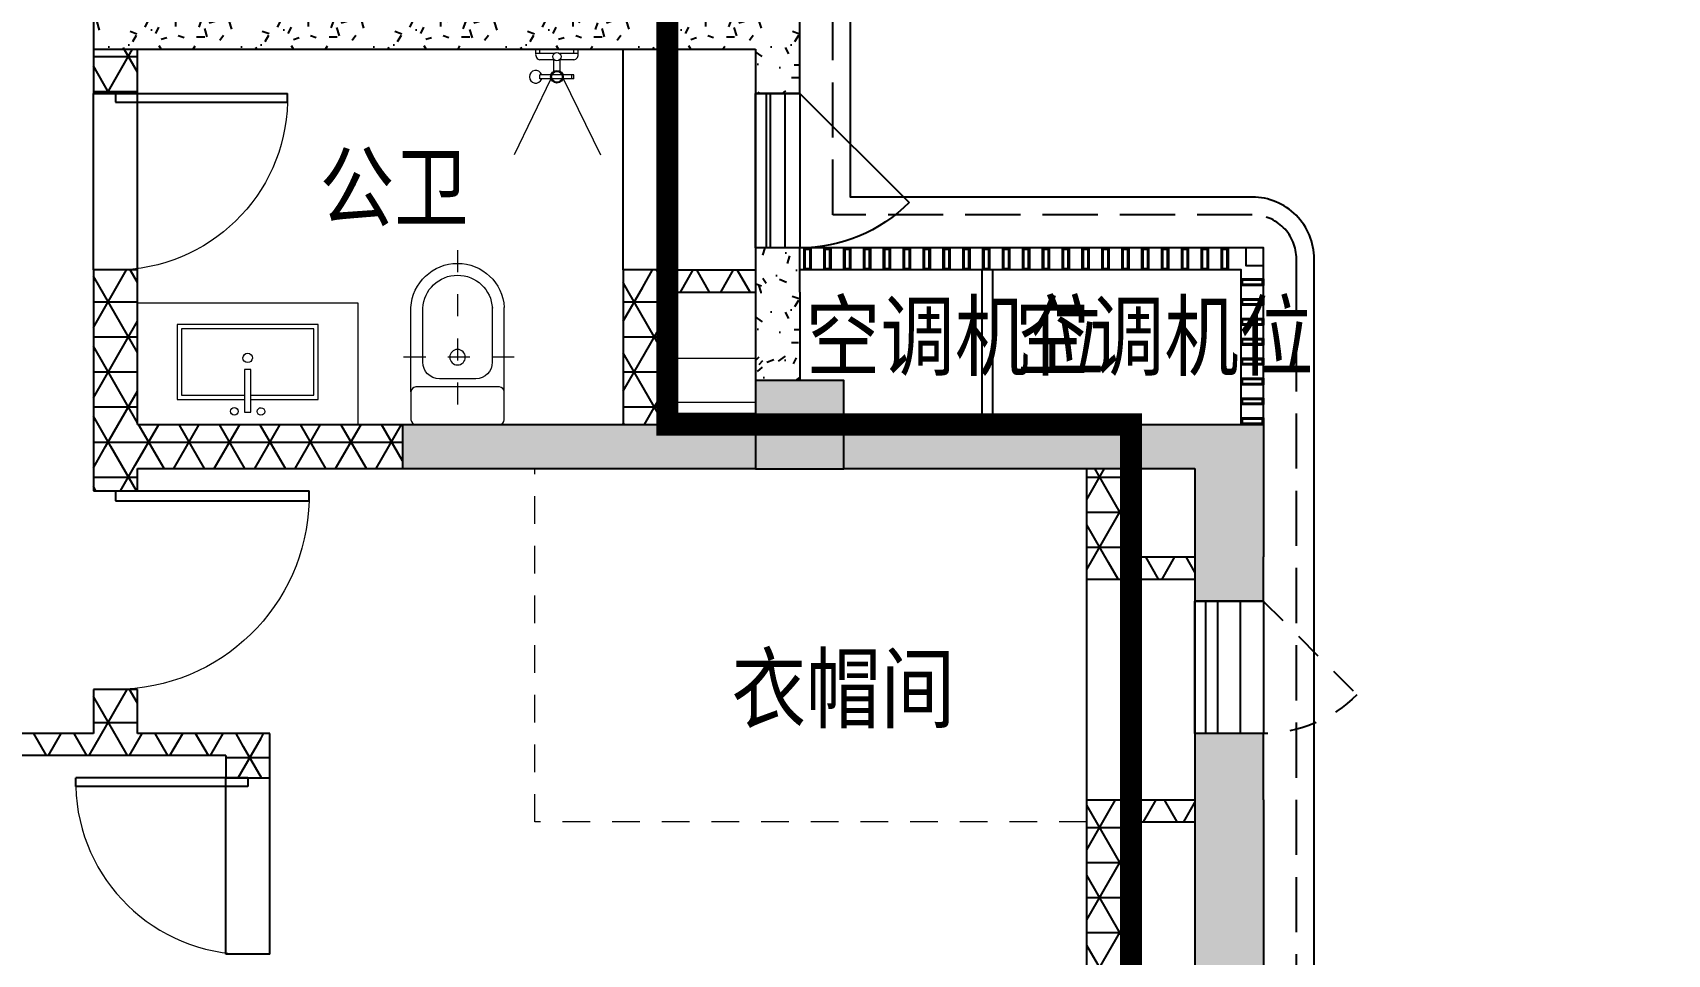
# Model space of a CAD drawing. Extents: x 512858 to 514372, y -232486 to -231710.
# Drawn here: x 513805.45 to 513812.85, y -231985.12 to -231980.95 of the extents above; entities that cross this region are included whole.
import ezdxf

# ---------------------------------------------------------------- set-up
doc = ezdxf.new("R2010")
doc.units = 0
doc.header["$LTSCALE"] = 1000
for name, pattern in [('3、6#-腰线-标准层$0$DASH', [0.35, 0.25, -0.1]), ('A2户型$1$CACHE2', [0.1875, 0.125, -0.0625]), ('A2户型$1$DASH', [0.35, 0.25, -0.1])]:
    doc.linetypes.add(name, pattern=pattern)
doc.layers.get('0').update_dxf_attribs({"color": 252})
for name, color, linetype in [('3、6#-腰线-标准层$0$板边线', 252, 'Continuous'), ('6#-造型-1F（实施版）金属型材-METAL-S', 253, 'Continuous'), ('A-ANNO-100-TXT', 252, 'Continuous'), ('A2户型$1$A-DOOR', 252, 'Continuous'), ('A2户型$1$A-METAL-E', 252, 'Continuous'), ('A2户型$1$A-METAL-S', 252, 'Continuous'), ('A2户型$1$A-PART-S', 252, 'Continuous'), ('A2户型$1$A-PATT-COLU', 252, 'Continuous'), ('A2户型$1$A-STR-CONC-B', 252, 'Continuous'), ('A2户型$1$A-STR-CONC-C', 252, 'Continuous'), ('A2户型$1$A-STR-CONC-E', 252, 'Continuous'), ('A2户型$1$A-STR-CONC-H', 252, 'A2户型$1$CACHE2'), ('A2户型$1$A-WALL-S', 252, 'Continuous'), ('A2户型$1$A-WINDOW', 252, 'Continuous'), ('PUB_HATCH', 252, 'Continuous')]:
    doc.layers.add(name, color=color, linetype=linetype)
doc.layers.add('A2户型$1$AE-FURN-MOVE', color=252, linetype='Continuous', lineweight=20)
doc.layers.add('面积-计容-住宅-1', color=1, linetype='Continuous', lineweight=0)
doc.styles.add('TYDG_02', font='TSSDENG.shx', dxfattribs={"width": 0.8, "bigfont": 'hztxt.shx'})
pattern_1 = [(0, (0, 0), (0, 158.75), []), (60, (0, 0), (-137.4815328507796, 79.37500000000001), []), (120, (0, 0), (-137.4815328507796, -79.37499999999996), [])]
pattern_2 = [(0, (177, -183), (300, 600), [0, -600]), (0, (-174, -264), (300, 600), [0, -600]), (0, (21, -270), (300, 600), [0, -600]), (0, (234, -93), (300, 600), [0, -600]), (0, (-15, -300), (300, 600), [0, -600]), (0, (294, 285), (300, 600), [0, -600]), (0, (111, 237), (300, 600), [0, -600]), (0, (207, 162), (300, 600), [0, -600]), (0, (-282, 150), (300, 600), [0, -600]), (0, (12, 123), (300, 600), [0, -600]), (0, (-102, -30), (300, 600), [0, -600]), (0, (-96, -255), (300, 600), [0, -600]), (0, (129, -279), (300, 600), [0, -600]), (0, (294, -15), (300, 600), [0, -600]), (0, (-267, -108), (300, 600), [0, -600]), (0, (-216, -6), (300, 600), [0, -600]), (0, (18, -48), (300, 600), [0, -600]), (0, (-66, -135), (300, 600), [0, -600]), (0, (-114, 63), (300, 600), [0, -600]), (0, (-39, 288), (300, 600), [0, -600]), (0, (-243, -234), (300, 600), [0, -600]), (0, (87, 165), (300, 600), [0, -600]), (0, (-192, 174), (300, 600), [0, -600]), (0, (-240, 252), (300, 600), [0, -600]), (130.601294, (257.142858, 97.142856), (-1499.999983430985, 1800.000007869767), [26.341554, -11037.111]), (18.4349488, (214.285716, 108.571428), (1499.99999446807, 599.9999955732223), [27.10524, -3767.6279]), (90, (214.285716, 82.857144), (300.0000000000001, 600), [25.714284, -1174.28565]), (161.565051, (240, 74.285712), (-1500.000007552608, 599.9999552724113), [27.10524, -3767.6279]), (53.1301023, (240, 74.285712), (300.0000005671201, 599.9999997164399), [28.57143, -2971.4285]), (135, (262.857144, -231.42852), (-300.0000362661431, 599.9999593952012), [24.24366, -1672.8126]), (45, (228.571428, -231.42852), (299.999998082377, 599.9999975789675), [24.24366, -1672.8126]), (135, (245.714286, -248.57142), (-300.0000362661431, 599.9999593952012), [24.24366, -1672.8126]), (45, (245.714286, -248.57142), (299.999998082377, 599.9999975789675), [24.24366, -1672.8126]), (116.565051, (-25.71426, 171.428574), (-5.21929867325e-05, 1199.999967353521), [31.943826, -638.8765000000001]), (180, (-39.99995999999999, 199.999998), (-299.9999999999999, 600), [34.285716, -565.71425]), (63.43494880000001, (-88.57139999999998, 171.428574), (2.7161453531e-06, 1199.999994186336), [31.943826, -638.8765000000001]), (116.565051, (-74.2857, 142.857144), (-5.21929867325e-05, 1199.999967353521), [31.943826, -638.8765000000001]), (0, (-74.2857, 142.857144), (300, 600), [34.285716, -565.71425]), (63.43494880000001, (-39.99995999999999, 142.857144), (2.7161453531e-06, 1199.999994186336), [31.943826, -638.8765000000001]), (107.102728, (199.999998, -31.42854000000001), (-899.9999655924546, 3000.000004840143), [38.861346, -16282.9025]), (143.972626, (188.571426, 5.714286), (-5699.99992773809, 4199.999995246334), [38.861346, -8122.02]), (180, (157.142856, 28.57143), (-299.9999999999999, 600), [37.142856, -562.8571]), (36.02737329999999, (88.57142999999999, 5.714286), (5699.999957876589, 4199.999954722195), [38.861346, -8122.02]), (71.56505109999999, (77.142858, -28.5714), (900.0000046203285, 2999.99999483479), [36.140316, -3758.5928]), (107.102728, (88.57142999999999, -65.71428), (-899.9999655924546, 3000.000004840143), [38.861346, -16282.9025]), (143.972626, (120, -88.57139999999998), (-5699.99992773809, 4199.999995246334), [38.861346, -8122.02]), (0, (120, -88.57139999999998), (300, 600), [37.142856, -562.8571]), (36.02737329999999, (157.142856, -88.57139999999998), (5699.999957876589, 4199.999954722195), [38.861346, -8122.02]), (71.56505109999999, (188.571426, -65.71428), (900.0000046203285, 2999.99999483479), [36.140316, -3758.5928]), (150.255118, (205.714284, 248.571426), (-900.0000021301363, 599.9999925650195), [23.03502, -4814.319600000001]), (90, (185.714286, 237.14286), (300.0000000000001, 600), [22.857144, -1177.14275]), (29.7448813, (185.714286, 237.14286), (900.0000005300184, 599.9999971978212), [23.03502, -4814.319600000001]), (116.565051, (65.714286, -177.14286), (-5.21929867325e-05, 1199.999967353521), [31.943826, -638.8765000000001]), (168.690067, (51.428574, -148.5714), (-2700.000002003099, 599.9999849441089), [29.137254, -6089.685500000001]), (41.18592510000001, (0, -162.8571), (7499.999954558658, 6599.999942288418), [30.371844, -12725.802]), (90, (0, -191.42856), (300.0000000000001, 600), [28.57143, -1171.4285]), (138.814074, (22.857144, -211.42854), (-7499.999866690215, 6600.000042036299), [30.371844, -12725.802]), (16.6992442, (22.857144, -211.42854), (9899.99992551639, 2999.999968578065), [29.82945, -12498.5375]), (60.94539590000002, (51.428574, -202.85712), (299.9999992038756, 599.9999946927048), [29.416086, -12325.3395]), (109.983106, (-185.71428, 74.285712), (-1500.00000564993, 4199.999988885022), [33.44200199999999, -14012.1975]), (155.556045, (-197.14284, 105.714288), (-3900.000014866057, 1799.999962602966), [34.522986, -14465.1315]), (24.4439547, (-259.99998, 105.714288), (3900.000001945477, 1799.999991342401), [34.522986, -14465.1315]), (70.0168934, (-271.42854, 74.285712), (1500.000004522143, 4199.999989580724), [33.442002, -14012.1975]), (109.983106, (-259.99998, 42.857142), (-1500.00000564993, 4199.999988885022), [33.44200199999999, -14012.1975]), (160.016893, (-228.57138, 31.42857), (-1500.00000088163, 599.9999726666744), [33.442002, -6989.377500000001]), (19.9831065, (-228.57138, 31.42857), (1499.999991764409, 599.9999990480279), [33.442002, -6989.377500000001]), (70.0168934, (-197.14284, 42.857142), (1500.000004522143, 4199.999989580724), [33.442002, -14012.1975]), (122.005383, (37.142856, 19.999998), (-300.00004026147, 599.9999693707862), [26.954232, -5633.434]), (18.4349488, (-2.85714, 34.285716), (1499.99999446807, 599.9999955732223), [27.10524, -3767.6279]), (90, (-2.85714, 8.571426), (300.0000000000001, 600), [25.714284, -1174.28565]), (161.565051, (22.857144, 0), (-1500.000007552608, 599.9999552724113), [27.10524, -3767.6279]), (54.46232220000002, (22.857144, 0), (2099.999996957259, 2999.999995506066), [24.57807, -10298.2115]), (116.565051, (-137.14284, -125.71428), (-5.21929867325e-05, 1199.999967353521), [31.943826, -638.8765000000001]), (180, (-151.42854, -97.14282), (-299.9999999999999, 600), [31.42857, -568.5714]), (59.03624339999999, (-199.99998, -125.71428), (300.0000009765315, 599.9999970877775), [33.31972799999999, -6963.821999999998]), (120.963756, (-182.85714, -154.28568), (-300.0000409979644, 599.9999724465997), [33.319728, -6963.821999999999]), (0, (-182.85714, -154.28568), (300, 600), [31.42857, -568.5714]), (63.43494880000001, (-151.42854, -154.28568), (2.7161453531e-06, 1199.999994186336), [31.943826, -638.8765000000001])]

# ---------------------------------------------------------------- blocks, each defined once
blk = doc.blocks.new('2新148A2户型$0$A$C44931540')
at = {"layer": 'A2户型$1$AE-FURN-MOVE', "extrusion": (0.001411355736699266, -2.826872901303822e-05, 0.9999990036374354)}
blk.add_lwpolyline([(3.9897237284e-06, 1000.00002311074), (-549.9989004516492, 999.9999792237668), (-549.9989044413729, -4.38869403901e-05), (0, 0)], close=True, dxfattribs=at)
for points, elevation in [([(-112.9724478468072, 513.6677774788933), (-112.9724478468072, 819.2215347021247), (-452.9717705924356, 819.2215075719511), (-452.9717705924938, 179.3611052876958), (-112.9724478468072, 179.3611324178913), (-112.9724478468363, 484.9148896211283)], -0.0014134364505641), ([(-132.9724080082942, 513.6677758830243), (-132.9724080082942, 799.2215331221961), (-432.9718104309486, 799.2215091838405), (-432.9718104309777, 199.3611068676427), (-132.9724080082942, 199.3611308059402), (-132.9724080083234, 484.9148880252592)], -0.001413436450543)]:
    blk.add_lwpolyline(points, dxfattribs=dict(at, elevation=elevation))
at = {"layer": 'A2户型$1$AE-FURN-MOVE', "extrusion": (0.001411355736699266, -2.826872901303822e-05, 0.9999990036374354), "elevation": -0.0014134364505937}
blk.add_lwpolyline([(-249.3888331852561, 484.9148787357938), (-55.40215224509286, 484.9148942149149), (-55.40215224515108, 513.66778207268), (-249.388833185227, 513.6677665935443)], close=True, dxfattribs=at)
at = {"layer": 'A2户型$1$AE-FURN-MOVE'}
for centre, major_axis, ratio, start_param, end_param in [((-301.5959025631019, 499.2913307312921), (0.4280160456305428, 21.36929825000121), 0.9999990036374353, -1.550769539255603, 4.732415767923984), ((-59.01222893525847, 559.7095077006345), (0.342412836543168, 17.09543860000018), 0.9999990036374355, -1.550769539253337, 4.732415767926249), ((-59.72046694415623, 438.9196597881056), (0.342412836543168, 17.09543860000018), 0.9999990036374355, -1.550769539253337, 4.732415767926249)]:
    blk.add_ellipse(centre, major_axis=major_axis, ratio=ratio, start_param=start_param, end_param=end_param, dxfattribs=at)
blk = doc.blocks.new('2新144A2户型$0$69865866586652f-nezb')
at = {"color": 250, "linetype": 'A2户型$1$DASH', "ltscale": 0.2}
for p, q in [((296756.9578622218, 367900.9433866178), (296756.9578622218, 367110.7504130057)), ((296501.2078622218, 367415.7504130056), (297012.7078622218, 367415.7504130055))]:
    blk.add_line(p, q, dxfattribs=at)
for p, q in [((296545.8864336504, 367259.3218415772), (296545.8864336504, 367640.6232263052)), ((296968.0292907933, 367259.3218415772), (296968.0292907933, 367640.6232263052))]:
    blk.add_line(p, q)
at = {"color": 250}
blk.add_lwpolyline([(296599.457862222, 367640.6232263052), (296599.4578622216, 367392.9732391588, 0.4142135623731237), (296674.4578622217, 367317.9732391588), (296839.4578622218, 367317.9732391588, 0.4142135623730951), (296914.4578622218, 367392.9732391588), (296914.457862222, 367640.6232263052)], format="xyb", dxfattribs=at)
blk.add_lwpolyline([(296545.8864336504, 367259.3218415772, -0.4142135623731278), (296567.3150050789, 367280.7504130056), (296946.6007193646, 367280.7504130055, -0.4142135623729595), (296968.0292907933, 367259.3218415769), (296968.0292907933, 367132.1789844341, -0.4142135623732138), (296946.6007193647, 367110.7504130055), (296567.3150050788, 367110.7504130057, -0.4142135623730951), (296545.8864336504, 367132.1789844343)], format="xyb", close=True)
blk.add_circle((296756.9578622218, 367415.7504130056), 35.15279190794223, dxfattribs=at)
blk.add_arc((296756.9578622218, 367629.3797336624), 211.3706793431093, 3.049187633399159, 176.9508123666008)
blk.add_arc((296756.9578622218, 367629.3797336624), 157.7992507716807, 3.049187633399159, 176.9508123666008, dxfattribs=at)
blk = doc.blocks.new('2新147A2户型$0$6986586658ff3d')
at = {"layer": 'A2户型$1$AE-FURN-MOVE'}
for p, q in [((-100.8000000000466, 76.8000000002794), (-81.60000000009313, 76.8000000002794)), ((-100.7999999998137, -76.79999999981374), (-100.8000000000466, 76.8000000002794)), ((-81.5999999998603, -76.79999999981374), (-81.60000000009313, 76.8000000002794)), ((-14.39999999990687, 12.69960630335845), (-14.39999999990687, 76.79999996651895)), ((14.39999992749654, 96.00000000023283), (33.60000000009313, 96.00000000023283)), ((14.39999999990687, 12.69960627146065), (14.4000000001397, 96.00000000023283)), ((14.4000000001397, 76.8000000002794), (33.60000000009313, 76.8000000002794)), ((-66.25846837065183, 14.39999999990687), (-12.69960628706031, 14.39999999990687)), ((12.69960628729314, 14.4000000001397), (14.4000000001397, 14.4000000001397)), ((-100.7999999998137, -67.19999999995343), (-81.60000000009313, -67.20000000018626)), ((-66.258468370419, -14.39999999990687), (-12.69960629497655, -14.39999999990687)), ((-14.39999999990687, -76.79999996651895), (-14.39999999990687, -12.69960630335845)), ((12.69960629544221, -14.39999999967404), (14.4000000001397, -14.39999999967404)), ((14.39999999990687, -95.99999999976717), (14.39999999990687, -12.69960627099499)), ((-100.7999999998137, -76.79999999981374), (-81.5999999998603, -76.79999999981374)), ((14.4000000001397, -76.7999999995809), (33.5999999998603, -76.7999999995809)), ((14.40000001108274, -95.99999999976717), (33.5999999998603, -95.99999999953434))]:
    blk.add_line(p, q, dxfattribs=at)
for points in [[(-100.7999999995809, 27.15290039801039), (-444.8149358539376, 193.7543856438715)], [(-99.28472210257314, -27.64194762450643), (-444.8149358532391, -197.069886776153)]]:
    blk.add_lwpolyline(points, dxfattribs=at)
for centre, radius in [((-91.1999999997206, 2.328306e-10), 28.79999999999999), ((-91.1999999997206, 2.328306e-10), 23.99999999999999), ((0, 2.328306e-10), 19.2)]:
    blk.add_circle(centre, radius, dxfattribs=at)
for centre, radius, start, end in [((-91.19999999995343, 96.0000000053551), 28.79999999999999, 289.4712206301563, 250.5287793572664), ((9.529881745344028, 72.1051773831714), 24.38607388944711, 78.48005776720825, 168.9000772847705), ((9.529881745344028, -72.10517738224007), 24.38607388944711, 191.0999227152295, 281.5199422485274)]:
    blk.add_arc(centre, radius, start, end, dxfattribs=at)
blk = doc.blocks.new('2新139A2户型$0$$DorLib2D$00000114')
at = {"color": 0}
blk.add_line((0.4999999999999964, 3.6e-15), (-0.2071067811864751, 0.7071067811864857), dxfattribs=at)
blk.add_arc((0.5000000000013856, -1.1546e-12), 1.000000000001696, 135, 180, dxfattribs=at)
blk = doc.blocks.new('2新137A2户型$0$$DorLib2D$00000001')
for p, q in [((0.45, 0.9750000000000001), (0.5000000000000002, 0.9750000000000001)), ((0.45, 0), (0.45, 0.9750000000000001)), ((0.5, 0), (0.5, 0.9750000000000001)), ((0.5, 0), (0.45, 0))]:
    blk.add_line(p, q)
at = {"lineweight": 13}
blk.add_arc((0.475, 0), 0.975, 91.4692835813538, 180, dxfattribs=at)
blk = doc.blocks.new('2新142A2户型$0$$TCHSYS$WIN2D')
for p, q in [((-0.5, 0.5), (0.5, 0.5)), ((-0.5, 0.5), (-0.4999999999999999, -0.5)), ((0.5, 0.5), (0.4999999999999998, -0.5)), ((0.5, 0.1666666666666666), (-0.5, 0.1666666666666666)), ((0.5, -0.1666666666666667), (-0.5, -0.1666666666666667)), ((-0.4999999999999999, -0.5), (0.5, -0.5))]:
    blk.add_line(p, q)
blk = doc.blocks.new('2新154_FZH')
blk.add_lwpolyline([(-0.5, -0.5), (0.5, -0.5), (0.5, 0.5), (-0.5, 0.5)], close=True)
at = {"layer": 'PUB_HATCH'}
blk.add_solid([(-0.5, -0.5), (0.5, -0.5), (-0.5, 0.5), (0.5, 0.5)], dxfattribs=at)
blk = doc.blocks.new('2新135A2户型')
at = {"layer": 'A2户型$1$A-PATT-COLU'}
h = blk.add_hatch(dxfattribs=at)
h.set_pattern_fill('加气混凝土', color=256, scale=50, style=0)
h.set_pattern_definition(pattern_2)
h.paths.add_polyline_path([(-50362.02378401462, 169302.2341420537), (-50362.02346575112, 169902.2340890089), (-50562.02346575099, 169902.2341950969), (-50562.02389010297, 169102.2341420536)])
h = blk.add_hatch(dxfattribs=at)
h.set_pattern_fill('加气混凝土', color=256, scale=50, style=0)
h.set_pattern_definition(pattern_2)
h.paths.add_polyline_path([(-50362.02378401462, 169302.2341420537), (-50562.02389010297, 169102.2341420536), (-47562.02434097729, 169102.2341420536), (-47362.02434097687, 169302.2341420537)])
h = blk.add_hatch(dxfattribs=at)
h.set_pattern_fill('加气混凝土', color=256, scale=50, style=0)
h.set_pattern_definition(pattern_2)
h.paths.add_polyline_path([(-47562.02434097729, 169102.2341420536), (-47562.02434097721, 168902.2363594735), (-47362.02434097682, 168902.2363594735), (-47362.02434097687, 169302.2341420537)])
h = blk.add_hatch(dxfattribs=at)
h.set_pattern_fill('NET3', color=256, scale=50, style=0)
h.set_pattern_definition(pattern_1)
h.paths.add_polyline_path([(-50562.02389010296, 169102.2341420536), (-50562.0239961903, 168902.2349577956), (-50362.02399619049, 168902.2348517076), (-50362.02389010289, 169102.2341420536)])
h = blk.add_hatch(dxfattribs=at)
h.set_pattern_fill('加气混凝土', color=256, scale=50, style=0)
h.set_pattern_definition(pattern_2)
h.paths.add_polyline_path([(-47362.02434097696, 168002.2362986715), (-47362.02434097687, 168202.2363594735), (-47562.024340977, 168202.2363594735), (-47562.02434097696, 168002.2362986715)])
h = blk.add_hatch(dxfattribs=at)
h.set_pattern_fill('NET3', color=256, scale=50, style=0)
h.set_pattern_definition(pattern_1)
h.paths.add_polyline_path([(-50362.02479185087, 167402.2341420538), (-50362.02442054248, 168102.2348517065), (-50562.0244205423, 168102.2349577946), (-50562.02484489494, 167302.2341950077), (-50428.69151156177, 167302.2341597048)])
h = blk.add_hatch(dxfattribs=at)
h.set_pattern_fill('NET3', color=256, scale=50, style=0)
h.set_pattern_definition(pattern_1)
h.paths.add_polyline_path([(-48162.02434097696, 168102.2368087542), (-48162.02434097696, 168002.2368087542), (-48028.69100764223, 168035.5700854115), (-47962.0243409729, 168102.2367237401)])
h = blk.add_hatch(dxfattribs=at)
h.set_pattern_fill('NET3', color=256, scale=50, style=0)
h.set_pattern_definition(pattern_1)
h.paths.add_polyline_path([(-48028.69100764223, 168035.5700854115), (-47962.02434097683, 168002.2367237401), (-47562.02434097729, 168002.236383685), (-47562.02434097729, 168102.236383685), (-47962.0243409729, 168102.2367237401)])
h = blk.add_hatch(dxfattribs=at)
h.set_pattern_fill('NET3', color=256, scale=50, style=0)
h.set_pattern_definition(pattern_1)
h.paths.add_polyline_path([(-48028.69100764223, 168035.5700854115), (-48162.02434097696, 168002.2368087542), (-48162.02434097732, 167402.234142054), (-47962.02434097683, 167402.234142054), (-47962.02434097683, 168002.2367237401)])
h = blk.add_hatch(dxfattribs=at)
h.set_pattern_fill('加气混凝土', color=256, scale=50, style=0)
h.set_pattern_definition(pattern_2)
h.paths.add_polyline_path([(-47562.0243409765, 167602.1749320667), (-47362.02434097698, 167602.1749320668), (-47362.02434097696, 168002.2362986715), (-47562.02434097696, 168002.2362986715)])
h = blk.add_hatch(dxfattribs=at)
h.set_pattern_fill('NET3', color=256, scale=50, style=0)
h.set_pattern_definition(pattern_1)
h.paths.add_polyline_path([(-50428.69151156177, 167302.2341597048), (-50362.02489793948, 167202.2341420529), (-49162.02434097708, 167202.2341420536), (-49162.02434097708, 167402.2341420536), (-50362.02479185087, 167402.2341420538)])
for points in [[(-49162.02434097708, 167202.2341420536), (-48062.02434097696, 167202.2341420536), (-48062.02434097696, 167402.2341420536), (-49162.02434097708, 167402.2341420536)], [(-47562.22374389338, 167202.2341420536), (-47562.22374389342, 167402.2341420536), (-48062.02434097696, 167402.2341420536), (-48062.02434097696, 167202.2341420536)], [(-47162.22374389396, 167402.2341420536), (-47162.22374389396, 167202.2341420536), (-45962.02434097696, 167202.2341420536), (-45962.02434097696, 167402.2341420536)], [(-45962.02434097696, 167402.2341420536), (-45962.02434097696, 167202.2341420536), (-45572.02434097621, 167202.2341420523), (-45262.02434097668, 167402.2341420539)], [(-45262.02434097668, 167402.2341420539), (-45572.02434097621, 167202.2341420523), (-45572.02434097696, 166802.2341663254), (-45262.02434097696, 166802.2341663254)], [(-45572.02434097696, 166802.2341663254), (-45572.02434097705, 166602.234230513), (-45262.02434097711, 166602.234230513), (-45262.02434097696, 166802.2341663254)], [(-45262.02434097696, 165702.2342305137), (-45262.02434097711, 166002.2342305137), (-45572.02434097705, 166002.2342305137), (-45572.02434097696, 165702.2342305137)], [(-45262.02434097696, 165702.2342305137), (-45572.02434097696, 165702.2342305137), (-45572.02434097696, 164902.2340480282), (-45262.02434097696, 164902.2340480282)]]:
    blk.add_hatch(color=256, dxfattribs=at).paths.add_polyline_path(points)
h = blk.add_hatch(dxfattribs=at)
h.set_pattern_fill('NET3', color=256, scale=50, style=0)
h.set_pattern_definition(pattern_1)
h.paths.add_polyline_path([(-50562.02484489494, 167302.2341950077), (-50562.02495098341, 167102.2343017264), (-50362.02495098363, 167102.2341956384), (-50362.02489793948, 167202.2341420529), (-50428.69151156177, 167302.2341597048)])
h = blk.add_hatch(dxfattribs=at)
h.set_pattern_fill('NET3', color=256, scale=50, style=0)
h.set_pattern_definition(pattern_1)
h.paths.add_polyline_path([(-45928.69100764376, 166768.901096409), (-45862.02434097762, 166802.2344132779), (-45862.02434097762, 167202.2341420523), (-46062.02434097769, 167202.2341420523), (-46062.02434097696, 166802.2344626696)])
h = blk.add_hatch(dxfattribs=at)
h.set_pattern_fill('NET3', color=256, scale=50, style=0)
h.set_pattern_definition(pattern_1)
h.paths.add_polyline_path([(-45862.02434097696, 166702.2344626696), (-45928.69100764376, 166768.901096409), (-46062.02434097696, 166802.2344626696), (-46062.02434097696, 166702.2344626696)])
h = blk.add_hatch(dxfattribs=at)
h.set_pattern_fill('NET3', color=256, scale=50, style=0)
h.set_pattern_definition(pattern_1)
h.paths.add_polyline_path([(-45928.69100764376, 166768.901096409), (-45862.02434097671, 166702.2344132795), (-45572.02434097705, 166702.2342700465), (-45572.02434097705, 166802.2342700449), (-45862.02434097762, 166802.2344132779)])
h = blk.add_hatch(dxfattribs=at)
h.set_pattern_fill('NET3', color=256, scale=50, style=0)
h.set_pattern_definition(pattern_1)
h.paths.add_polyline_path([(-50362.02553446601, 166002.2369054413), (-50362.02542837963, 166202.2341956385), (-50562.02542837927, 166202.2343017265), (-50562.02553446541, 166002.2367293819), (-50462.02550512247, 165968.9034840782)])
h = blk.add_hatch(dxfattribs=at)
h.set_pattern_fill('NET3', color=256, scale=50, style=0)
h.set_pattern_definition(pattern_1)
h.paths.add_polyline_path([(-50462.02550512247, 165968.9034840782), (-50562.02553446541, 166002.2367293819), (-52262.02434097696, 166002.2352328808), (-52262.02434097701, 165935.5685662141), (-52162.02434097684, 165902.2353209101), (-50462.02544643599, 165902.2368174116)])
h = blk.add_hatch(dxfattribs=at)
h.set_pattern_fill('NET3', color=256, scale=50, style=0)
h.set_pattern_definition(pattern_1)
h.paths.add_polyline_path([(-49962.02290893067, 165902.2372575613), (-49762.02283549416, 166002.2374336209), (-50362.02553446601, 166002.2369054413), (-50462.02550512247, 165968.9034840783), (-50462.02544643599, 165902.2368174116)])
h = blk.add_hatch(dxfattribs=at)
h.set_pattern_fill('NET3', color=256, scale=50, style=0)
h.set_pattern_definition(pattern_1)
h.paths.add_polyline_path([(-49962.02290893067, 165902.2372575613), (-49962.02298235545, 165802.2534831068), (-49762.02298235615, 165802.2533362328), (-49762.02283549416, 166002.2374336209)])
h = blk.add_hatch(dxfattribs=at)
h.set_pattern_fill('NET3', color=256, scale=50, style=0)
h.set_pattern_definition(pattern_1)
h.paths.add_polyline_path([(-46062.02434097716, 165702.234576248), (-45862.02434097714, 165602.2344774666), (-45572.02434097771, 165602.2343342336), (-45572.02434097771, 165702.2343342336)])
h = blk.add_hatch(dxfattribs=at)
h.set_pattern_fill('NET3', color=256, scale=50, style=0)
h.set_pattern_definition(pattern_1)
h.paths.add_polyline_path([(-45928.69100764361, 164868.9009781114), (-45862.02434097714, 164902.234294981), (-45862.02434097714, 165602.2344774666), (-46062.02434097716, 165702.234576248), (-46062.02434097696, 164902.2343443723)])
h = blk.add_hatch(dxfattribs=at)
h.set_pattern_fill('NET3', color=256, scale=50, style=0)
h.set_pattern_definition(pattern_1)
h.paths.add_polyline_path([(-49762.0235698661, 165002.2340686161), (-49762.02356985173, 165002.253336233), (-49962.02356985158, 165002.253483107), (-49962.02356986604, 165002.2342154901)])
at = {"layer": 'A2户型$1$A-DOOR'}
for p, q in [((-50562.02442054255, 168102.2349577951, 0.7762456548746315), (-50562.02399619055, 168902.234957795, 0.7762456548746315)), ((-50362.02442054258, 168102.2348517071, 0.7762456548746315), (-50362.02399619058, 168902.234851707, 0.7762456548746315)), ((-49962.02356985189, 165002.2534831071, 3.712902063562975), (-49962.02298235601, 165802.2534831068, 3.712902063562975)), ((-49762.02356985195, 165002.2533362331, 3.712902063562975), (-49762.02298235607, 165802.2533362328, 3.712902063562975))]:
    blk.add_line(p, q, dxfattribs=at)
at = {"layer": 'A2户型$1$A-METAL-E'}
for points in [[(-47562.02434097705, 168202.236383685), (-47562.02434097705, 168902.2363594731)], [(-47512.02434097705, 168202.236383685), (-47512.02434097705, 168902.2363594731)], [(-46487.02434097591, 167402.2341420537), (-46487.02434097591, 168102.2341420532), (-46537.02434097591, 168102.2341420532), (-46537.02434097591, 167402.2341420537)], [(-45572.02434097651, 166002.2342305137), (-45572.0240446323, 166602.2342700448)], [(-45522.02434097652, 166002.2342058184), (-45522.02404463232, 166602.2342453494)]]:
    blk.add_lwpolyline(points, dxfattribs=at)
at = {"layer": 'A2户型$1$A-METAL-S'}
for points in [[(-47342.02434097097, 168202.2341420528), (-47312.02434097097, 168202.2341420528), (-47312.02434097097, 168102.2341420528), (-47342.02434097097, 168102.2341420528)], [(-47337.02434097097, 168197.2341420528), (-47317.02434097097, 168197.2341420528), (-47317.02434097097, 168107.2341420528), (-47337.02434097097, 168107.2341420528)], [(-47252.02434097097, 168202.2341420534), (-47222.02434097097, 168202.2341420534), (-47222.02434097097, 168102.2341420534), (-47252.02434097097, 168102.2341420534)], [(-47247.02434097097, 168197.2341420534), (-47227.02434097097, 168197.2341420534), (-47227.02434097097, 168107.2341420534), (-47247.02434097097, 168107.2341420534)], [(-47162.02434097097, 168202.2341420534), (-47132.02434097097, 168202.2341420534), (-47132.02434097097, 168102.2341420534), (-47162.02434097097, 168102.2341420534)], [(-47157.02434097097, 168197.2341420534), (-47137.02434097097, 168197.2341420534), (-47137.02434097097, 168107.2341420534), (-47157.02434097097, 168107.2341420534)], [(-47072.02434097097, 168202.2341420534), (-47042.02434097097, 168202.2341420534), (-47042.02434097097, 168102.2341420534), (-47072.02434097097, 168102.2341420534)], [(-47067.02434097097, 168197.2341420534), (-47047.02434097097, 168197.2341420534), (-47047.02434097097, 168107.2341420534), (-47067.02434097097, 168107.2341420534)], [(-46982.02434097097, 168202.2341420534), (-46952.02434097097, 168202.2341420534), (-46952.02434097097, 168102.2341420534), (-46982.02434097097, 168102.2341420534)], [(-46977.02434097097, 168197.2341420534), (-46957.02434097097, 168197.2341420534), (-46957.02434097097, 168107.2341420534), (-46977.02434097097, 168107.2341420534)], [(-46892.02434097097, 168202.2341420534), (-46862.02434097097, 168202.2341420534), (-46862.02434097097, 168102.2341420534), (-46892.02434097097, 168102.2341420534)], [(-46887.02434097097, 168197.2341420534), (-46867.02434097097, 168197.2341420534), (-46867.02434097097, 168107.2341420534), (-46887.02434097097, 168107.2341420534)], [(-46802.02434097097, 168202.2341420534), (-46772.02434097097, 168202.2341420534), (-46772.02434097097, 168102.2341420534), (-46802.02434097097, 168102.2341420534)], [(-46797.02434097097, 168197.2341420534), (-46777.02434097097, 168197.2341420534), (-46777.02434097097, 168107.2341420534), (-46797.02434097097, 168107.2341420534)], [(-46712.02434097097, 168202.2341420534), (-46682.02434097097, 168202.2341420534), (-46682.02434097097, 168102.2341420534), (-46712.02434097097, 168102.2341420534)], [(-46707.02434097097, 168197.2341420534), (-46687.02434097097, 168197.2341420534), (-46687.02434097097, 168107.2341420534), (-46707.02434097097, 168107.2341420534)], [(-46622.02434097097, 168202.2341420534), (-46592.02434097097, 168202.2341420534), (-46592.02434097097, 168102.2341420534), (-46622.02434097097, 168102.2341420534)], [(-46617.02434097097, 168197.2341420534), (-46597.02434097097, 168197.2341420534), (-46597.02434097097, 168107.2341420534), (-46617.02434097097, 168107.2341420534)], [(-46532.02434097097, 168202.2341420534), (-46502.02434097097, 168202.2341420534), (-46502.02434097097, 168102.2341420534), (-46532.02434097097, 168102.2341420534)], [(-46527.02434097097, 168197.2341420534), (-46507.02434097097, 168197.2341420534), (-46507.02434097097, 168107.2341420534), (-46527.02434097097, 168107.2341420534)], [(-46442.02434097097, 168202.2341420534), (-46412.02434097097, 168202.2341420534), (-46412.02434097097, 168102.2341420534), (-46442.02434097097, 168102.2341420534)], [(-46437.02434097097, 168197.2341420534), (-46417.02434097097, 168197.2341420534), (-46417.02434097097, 168107.2341420534), (-46437.02434097097, 168107.2341420534)], [(-46352.02434097097, 168202.2341420534), (-46322.02434097097, 168202.2341420534), (-46322.02434097097, 168102.2341420534), (-46352.02434097097, 168102.2341420534)], [(-46347.02434097097, 168197.2341420534), (-46327.02434097097, 168197.2341420534), (-46327.02434097097, 168107.2341420534), (-46347.02434097097, 168107.2341420534)], [(-46262.02434097097, 168202.2341420534), (-46232.02434097097, 168202.2341420534), (-46232.02434097097, 168102.2341420534), (-46262.02434097097, 168102.2341420534)], [(-46257.02434097097, 168197.2341420534), (-46237.02434097097, 168197.2341420534), (-46237.02434097097, 168107.2341420534), (-46257.02434097097, 168107.2341420534)], [(-46172.02434097097, 168202.2341420597), (-46142.02434097097, 168202.2341420597), (-46142.02434097097, 168102.2341420597), (-46172.02434097097, 168102.2341420597)], [(-46167.02434097097, 168197.2341420597), (-46147.02434097097, 168197.2341420597), (-46147.02434097097, 168107.2341420597), (-46167.02434097097, 168107.2341420597)], [(-46082.02434097097, 168202.2341420597), (-46052.02434097097, 168202.2341420597), (-46052.02434097097, 168102.2341420597), (-46082.02434097097, 168102.2341420597)], [(-46077.02434097097, 168197.2341420597), (-46057.02434097097, 168197.2341420597), (-46057.02434097097, 168107.2341420597), (-46077.02434097097, 168107.2341420597)], [(-45992.02434097097, 168202.2341420597), (-45962.02434097097, 168202.2341420597), (-45962.02434097097, 168102.2341420597), (-45992.02434097097, 168102.2341420597)], [(-45987.02434097097, 168197.2341420597), (-45967.02434097097, 168197.2341420597), (-45967.02434097097, 168107.2341420597), (-45987.02434097097, 168107.2341420597)], [(-45902.02434097097, 168202.2341420597), (-45872.02434097097, 168202.2341420597), (-45872.02434097097, 168102.2341420597), (-45902.02434097097, 168102.2341420597)], [(-45897.02434097097, 168197.2341420597), (-45877.02434097097, 168197.2341420597), (-45877.02434097097, 168107.2341420597), (-45897.02434097097, 168107.2341420597)], [(-45812.02434097097, 168202.2341420597), (-45782.02434097097, 168202.2341420597), (-45782.02434097097, 168102.2341420597), (-45812.02434097097, 168102.2341420597)], [(-45807.02434097097, 168197.2341420597), (-45787.02434097097, 168197.2341420597), (-45787.02434097097, 168107.2341420597), (-45807.02434097097, 168107.2341420597)], [(-45722.02434097097, 168202.2341420597), (-45692.02434097097, 168202.2341420597), (-45692.02434097097, 168102.2341420597), (-45722.02434097097, 168102.2341420597)], [(-45717.02434097097, 168197.2341420597), (-45697.02434097097, 168197.2341420597), (-45697.02434097097, 168107.2341420597), (-45717.02434097097, 168107.2341420597)], [(-45632.02434097097, 168202.2341420597), (-45602.02434097097, 168202.2341420597), (-45602.02434097097, 168102.2341420597), (-45632.02434097097, 168102.2341420597)], [(-45627.02434097097, 168197.2341420597), (-45607.02434097097, 168197.2341420597), (-45607.02434097097, 168107.2341420597), (-45627.02434097097, 168107.2341420597)], [(-45542.02434097097, 168202.2341420597), (-45512.02434097097, 168202.2341420597), (-45512.02434097097, 168102.2341420597), (-45542.02434097097, 168102.2341420597)], [(-45537.02434097097, 168197.2341420597), (-45517.02434097097, 168197.2341420597), (-45517.02434097097, 168107.2341420597), (-45537.02434097097, 168107.2341420597)], [(-45452.02434097097, 168202.2341420597), (-45422.02434097097, 168202.2341420597), (-45422.02434097097, 168102.2341420597), (-45452.02434097097, 168102.2341420597)], [(-45447.02434097097, 168197.2341420597), (-45427.02434097097, 168197.2341420597), (-45427.02434097097, 168107.2341420597), (-45447.02434097097, 168107.2341420597)], [(-45262.02434097102, 168062.2341420597), (-45262.02434097102, 168032.2341420597), (-45362.02434097102, 168032.2341420597), (-45362.02434097102, 168062.2341420597)], [(-45267.02434097102, 168057.2341420597), (-45267.02434097102, 168037.2341420597), (-45357.02434097102, 168037.2341420597), (-45357.02434097102, 168057.2341420597)], [(-45262.02434097102, 167972.2341420597), (-45262.02434097102, 167942.2341420597), (-45362.02434097102, 167942.2341420597), (-45362.02434097102, 167972.2341420597)], [(-45267.02434097102, 167967.2341420597), (-45267.02434097102, 167947.2341420597), (-45357.02434097102, 167947.2341420597), (-45357.02434097102, 167967.2341420597)], [(-45262.02434097102, 167882.2341420597), (-45262.02434097102, 167852.2341420597), (-45362.02434097102, 167852.2341420597), (-45362.02434097102, 167882.2341420597)], [(-45267.02434097102, 167877.2341420597), (-45267.02434097102, 167857.2341420597), (-45357.02434097102, 167857.2341420597), (-45357.02434097102, 167877.2341420597)], [(-45262.02434097102, 167792.2341420597), (-45262.02434097102, 167762.2341420597), (-45362.02434097102, 167762.2341420597), (-45362.02434097102, 167792.2341420597)], [(-45267.02434097102, 167787.2341420597), (-45267.02434097102, 167767.2341420597), (-45357.02434097102, 167767.2341420597), (-45357.02434097102, 167787.2341420597)], [(-45262.02434097102, 167702.2341420597), (-45262.02434097102, 167672.2341420597), (-45362.02434097102, 167672.2341420597), (-45362.02434097102, 167702.2341420597)], [(-45267.02434097102, 167697.2341420597), (-45267.02434097102, 167677.2341420597), (-45357.02434097102, 167677.2341420597), (-45357.02434097102, 167697.2341420597)], [(-45262.02434097102, 167612.2341420597), (-45262.02434097102, 167582.2341420597), (-45362.02434097102, 167582.2341420597), (-45362.02434097102, 167612.2341420597)], [(-45267.02434097102, 167607.2341420597), (-45267.02434097102, 167587.2341420597), (-45357.02434097102, 167587.2341420597), (-45357.02434097102, 167607.2341420597)], [(-45262.02434097102, 167522.2341420597), (-45262.02434097102, 167492.2341420597), (-45362.02434097102, 167492.2341420597), (-45362.02434097102, 167522.2341420597)], [(-45267.02434097102, 167517.2341420597), (-45267.02434097102, 167497.2341420597), (-45357.02434097102, 167497.2341420597), (-45357.02434097102, 167517.2341420597)], [(-45262.02434097102, 167432.2341420597), (-45262.02434097102, 167402.2341420597), (-45362.02434097102, 167402.2341420597), (-45362.02434097102, 167432.2341420597)], [(-45267.02434097102, 167427.2341420597), (-45267.02434097102, 167407.2341420597), (-45357.02434097102, 167407.2341420597), (-45357.02434097102, 167427.2341420597)]]:
    blk.add_lwpolyline(points, close=True, dxfattribs=at)
blk.add_lwpolyline([(-45342.02434097102, 168202.2341420597), (-45342.02434097102, 168122.2341420597), (-45262.02434097102, 168122.2341420597)], dxfattribs=at)
at = {"layer": 'A2户型$1$A-PART-S'}
for p, q in [((-50562.02346575099, 169902.2341950969), (-50562.02389010297, 169102.2341420536)), ((-47362.02434097682, 168902.2363594735), (-47362.02434097687, 169302.2341420537)), ((-50562.02389010297, 169102.2341420536), (-47562.02434097729, 169102.2341420536)), ((-47562.02434097729, 169102.2341420536), (-47562.02434097721, 168902.2363594735)), ((-47562.02434097721, 168902.2363594735), (-47362.02434097682, 168902.2363594735)), ((-47362.02434097687, 168202.2363594735), (-47562.024340977, 168202.2363594735)), ((-47562.024340977, 168202.2363594735), (-47562.02434097696, 168002.2362986715)), ((-47362.02434097696, 168002.2362986715), (-47362.02434097687, 168202.2363594735)), ((-47562.02434097696, 168002.2362986715), (-47562.0243409771, 167602.1749320671)), ((-47362.02434097696, 168002.2362986715), (-47362.02434097653, 167602.1749320673))]:
    blk.add_line(p, q, dxfattribs=at)
at = {"layer": 'A2户型$1$A-STR-CONC-B'}
for p, q in [((-49162.02434097708, 167402.2341420536), (-48062.02434097696, 167402.2341420536)), ((-49162.02434097708, 167402.2341420536), (-49162.02434097708, 167202.2341420536)), ((-48062.02434097696, 167402.2341420536), (-47562.22374389379, 167402.234142054)), ((-47162.22374389514, 167402.2341420536), (-45962.02434097696, 167402.2341420536)), ((-45962.02434097696, 167402.2341420536), (-45262.02434097668, 167402.2341420539)), ((-45262.02434097668, 167402.2341420539), (-45262.02434097696, 166802.2341663254)), ((-49162.02434097708, 167202.2341420536), (-48062.02434097696, 167202.2341420536)), ((-48062.02434097696, 167202.2341420536), (-47562.22374389376, 167202.2341420532)), ((-47162.22374389514, 167202.2341420539), (-45962.02434097696, 167202.2341420536)), ((-45962.02434097696, 167202.2341420536), (-45572.02434097621, 167202.2341420523)), ((-45572.02434097621, 167202.2341420523), (-45572.02434097696, 166802.2341663254)), ((-45572.02434097696, 166802.2341663254), (-45572.02434097705, 166602.234230513)), ((-45262.02434097711, 166602.234230513), (-45262.02434097696, 166802.2341663254)), ((-45572.02434097705, 166602.234230513), (-45262.02434097711, 166602.234230513)), ((-45262.02434097711, 166002.2342305137), (-45572.02434097705, 166002.2342305137)), ((-45572.02434097705, 166002.2342305137), (-45572.02434097696, 165702.2342305137)), ((-45262.02434097696, 165702.2342305137), (-45262.02434097711, 166002.2342305137)), ((-45572.02434097696, 165702.2342305137), (-45572.02434097696, 164902.2340480282)), ((-45262.02434097696, 165702.2342305137), (-45262.02434097696, 164902.2340480282))]:
    blk.add_line(p, q, dxfattribs=at)
at = {"layer": 'A2户型$1$A-STR-CONC-E'}
for points in [[(-48162.02434097795, 168102.2368937677), (-48162.02434097795, 169102.2341420534)], [(-45262.02434097591, 167402.2341420539), (-45262.02434097591, 168202.2341420539), (-47362.02434097658, 168202.2341420527)], [(-46562.02434097591, 168102.2341420532), (-47362.02434097652, 168102.2341420527)], [(-45362.02434097591, 167402.2341420539), (-45362.02434097591, 168102.2341420539), (-46562.02434097591, 168102.2341420532)], [(-46062.02434097712, 165702.234576248), (-46062.02434097754, 166702.2345120593)]]:
    blk.add_lwpolyline(points, dxfattribs=at)
at = {"layer": 'A2户型$1$A-STR-CONC-H', "linetype": 'A2户型$1$DASH'}
for points in [[(-47962.02434097795, 168102.2368937677), (-47962.02434097795, 169102.2341420534)], [(-45862.02434097712, 165702.2345762481), (-45862.02434097754, 166702.2345120594)]]:
    blk.add_lwpolyline(points, dxfattribs=at)
at = {"layer": 'A2户型$1$A-WALL-S'}
for p, q in [((-50562.02389010296, 169102.2341420536), (-50562.0239961903, 168902.2349577956)), ((-50362.02399619049, 168902.2348517076), (-50362.02389010289, 169102.2341420536)), ((-50562.0239961903, 168902.2349577956), (-50362.02399619049, 168902.2348517076)), ((-50562.0244205423, 168102.2349577946), (-50562.02484489494, 167302.2341950077)), ((-50362.02442054248, 168102.2348517065), (-50562.0244205423, 168102.2349577946)), ((-50362.02479185087, 167402.2341420538), (-50362.02442054248, 168102.2348517065)), ((-48162.02434097696, 168102.2368087542), (-48162.02434097696, 168002.2368087542)), ((-47962.02434097696, 168102.2368087542), (-48162.02434097696, 168102.2368087542)), ((-47962.02434097696, 168102.2368087542), (-47962.0243409729, 168102.2367237401)), ((-47962.0243409729, 168102.2367237401), (-47562.02434097729, 168102.236383685)), ((-48162.02434097696, 168002.2368087542), (-48162.02434097732, 167402.234142054)), ((-47962.02434097683, 168002.2367237401), (-47562.02434097729, 168002.236383685)), ((-47962.02434097683, 168002.2367237401), (-47962.02434097683, 167402.234142054)), ((-50362.02479185087, 167402.2341420538), (-49162.02434097708, 167402.2341420536)), ((-50562.02484489494, 167302.2341950077), (-50562.02495098341, 167102.2343017264)), ((-50362.02495098363, 167102.2341956384), (-50362.02489793948, 167202.2341420529)), ((-50362.02489793948, 167202.2341420529), (-49162.02434097708, 167202.2341420536)), ((-46062.02434097696, 166802.2344626696), (-46062.02434097769, 167202.2341420523)), ((-45862.02434097762, 166802.2344132779), (-45862.02434097762, 167202.2341420523)), ((-50562.02495098341, 167102.2343017264), (-50362.02495098363, 167102.2341956384)), ((-46062.02434097696, 166702.2344626696), (-46062.02434097696, 166802.2344626696)), ((-45862.02434097762, 166802.2344132779), (-45572.02434097705, 166802.2342700449)), ((-46062.02434097696, 166702.2344626696), (-45862.02434097696, 166702.2344626696)), ((-45862.02434097696, 166702.2344626696), (-45862.02434097671, 166702.2344132795)), ((-45862.02434097671, 166702.2344132795), (-45572.02434097705, 166702.2342700465)), ((-50562.02542837927, 166202.2343017265), (-50562.02553446541, 166002.2367293819)), ((-50362.02542837963, 166202.2341956385), (-50562.02542837927, 166202.2343017265)), ((-50362.02553446601, 166002.2369054413), (-50362.02542837963, 166202.2341956385)), ((-50562.02553446541, 166002.2367293819), (-52262.02434097696, 166002.2352328808)), ((-49762.02283549416, 166002.2374336209), (-50362.02553446601, 166002.2369054413)), ((-49762.02298235615, 165802.2533362328), (-49762.02283549416, 166002.2374336209)), ((-50462.02544643599, 165902.2368174116), (-52162.02434097684, 165902.2353209101)), ((-49962.02290893067, 165902.2372575613), (-50462.02544643599, 165902.2368174116)), ((-49962.02290893067, 165902.2372575613), (-49962.02298235545, 165802.2534831068)), ((-49962.02298235545, 165802.2534831068), (-49762.02298235615, 165802.2533362328)), ((-46062.02434097716, 165702.234576248), (-45572.02434097771, 165702.2343342336)), ((-46062.02434097696, 164902.2343443723), (-46062.02434097716, 165702.234576248)), ((-45862.02434097714, 165602.2344774666), (-45572.02434097771, 165602.2343342336)), ((-45862.02434097714, 164902.234294981), (-45862.02434097714, 165602.2344774666)), ((-49762.02356985173, 165002.253336233), (-49962.02356985158, 165002.253483107)), ((-49962.02356985158, 165002.253483107), (-49962.02356986604, 165002.2342154901)), ((-49762.0235698661, 165002.2340686161), (-49762.02356985173, 165002.253336233))]:
    blk.add_line(p, q, dxfattribs=at)
at = {"layer": 'A2户型$1$A-WINDOW', "linetype": 'A2户型$1$CACHE2', "extrusion": (0, 0, -1)}
blk.add_line((-45262.22314972043, 166602.4330392574), (-44837.95908100938, 166178.1689705464), dxfattribs=at)
blk.add_arc((45262.22314972125, 166602.4330392583), 600.0000000011875, 224.9999999996416, 270, dxfattribs=at)
at = {"layer": 'A2户型$1$AE-FURN-MOVE'}
for points in [[(-47562.12404243537, 167702.0898181137), (-47562.02434097757, 167452.2514113641), (-47962.29808220142, 167452.2341420536), (-47962.39778365924, 167702.0725488032)], [(-47562.22374389318, 167702.0811834584), (-47562.22374389318, 167502.2341420536), (-47962.29808220142, 167502.2341420536), (-47962.29808220142, 167702.0811834584)]]:
    blk.add_lwpolyline(points, close=True, dxfattribs=at)
at = {"layer": 'A2户型$1$AE-FURN-MOVE', "linetype": 'A2户型$1$CACHE2'}
blk.add_lwpolyline([(-46062.02434097866, 165602.2343937612), (-48562.02283549612, 165602.2343937612), (-48562.02283549515, 167202.2341420523), (-46062.02434097769, 167202.2341420523)], close=True, dxfattribs=at)
at = {"extrusion": (0, 0, -1), "xscale": -1, "zscale": -1, "rotation": 90}
blk.add_blockref('2新148A2户型$0$A$C44931540', (50362.21098955511, 167402.2335805985), dxfattribs=at)
at = {"layer": 'A2户型$1$A-DOOR', "zscale": 200}
for p, xscale, yscale, rotation in [((-50462.02420836657, 168502.2349047511), 800, -800, 89.99996960802743), ((-50462.0251896809, 166652.2342486824), 900, -900, 89.99996960802704), ((-49862.02327610398, 165402.2534096699), 800, 800, 89.99995792370741)]:
    blk.add_blockref('2新137A2户型$0$$DorLib2D$00000001', p, dxfattribs=dict(at, xscale=xscale, yscale=yscale, rotation=rotation))
at = {"layer": 'A2户型$1$A-STR-CONC-C', "xscale": 399.9999999994179, "yscale": 399.9999999994179, "zscale": 399.9999999994179, "rotation": 4.5857e-11}
blk.add_blockref('2新154_FZH', (-47362.22374389369, 167402.1749320668), dxfattribs=at)
at = {"layer": 'A2户型$1$A-WINDOW', "rotation": 270}
for p, xscale, yscale, zscale in [((-47462.02434097696, 168552.2363594731), 700, 200, 200), ((-45417.02434097696, 166302.2342305132), 600, 310, 310)]:
    blk.add_blockref('2新142A2户型$0$$TCHSYS$WIN2D', p, dxfattribs=dict(at, xscale=xscale, yscale=yscale, zscale=zscale))
at = {"layer": 'A2户型$1$A-WINDOW', "linetype": 'A2户型$1$CACHE2', "xscale": -700, "yscale": 700, "zscale": -700, "rotation": 270}
blk.add_blockref('2新139A2户型$0$$DorLib2D$00000114', (-47362.02434097615, 168552.2363594733), dxfattribs=at)
at = {"layer": 'A2户型$1$AE-FURN-MOVE', "extrusion": (4.507569148910246e-07, -2.827976156196286e-05, -0.999999999600026), "xscale": -1.00000000000001, "zscale": -1.00000000000001, "rotation": 270}
blk.add_blockref('2新147A2户型$0$6986586658ff3d', (48462.02434097297, 169068.6340738197, -4.804058726377671), dxfattribs=at)
at = {"layer": 'A2户型$1$AE-FURN-MOVE', "extrusion": (0, 0, -1), "zscale": -1}
blk.add_blockref('2新144A2户型$0$69865866586652f-nezb', (-247844.7549117219, -199708.5150074957), dxfattribs=at)
blk = doc.blocks.new('2新79A$C4C87463F')
at = {"layer": '3、6#-腰线-标准层$0$板边线', "color": 8, "linetype": '3、6#-腰线-标准层$0$DASH'}
blk.add_lwpolyline([(22100, -250.0670548070339), (31949.82911965484, -250.0056826545042, 0.4142101272932671), (32149.82787349541, -50.00678212411003), (32149.8658058173, 6850.128713017039, 0.4142340936854564), (31949.85288573196, 7050.129812065221), (30049.83067704644, 7050.00706978672), (30049.83631225163, 10149.94460030057), (33549.792818435, 10149.94460030057, 0.4142294023279633), (33749.79281814257, 10349.95541643741), (33749.40884477274, 17449.95783741883, 0.4141977225956158), (33549.40884506656, 17649.94702128199), (24399.75812437152, 17649.94702128152)], format="xyb", dxfattribs=at)
at = {"layer": '6#-造型-1F（实施版）金属型材-METAL-S'}
blk.add_lwpolyline([(22100.00049846247, -330.0670548051712), (31949.82961811731, -330.0056826531072, 0.4142101272929174), (32229.82787349401, -50.00722191092791), (32229.86580581591, 6850.128273230686, 0.4142340936849684), (31949.84771769634, 7130.12981189898), (30129.83082248364, 7130.012237998366), (30129.83616682421, 10069.94460030057), (33549.792818435, 10069.94460030057, 0.4142294023280364), (33829.7928180257, 10349.95974289224), (33829.40884465586, 17449.96216387785, 0.4141977225959152), (33549.40884506516, 17729.94702128152), (24399.75812437152, 17729.94702128152)], format="xyb", dxfattribs=at)

msp = doc.modelspace()

# ---------------------------------------------------------------- linework, layer by layer
at = {"layer": '面积-计容-住宅-1', "const_width": 0.1}
msp.add_lwpolyline([(513802.6245363758, -231973.7243910439), (513810.3245364861, -231973.7243913351), (513810.3245364861, -231971.9243911989), (513812.0245363717, -231971.9243911989), (513812.0245362971, -231978.4243906302), (513805.9245374664, -231978.4243893148), (513805.9245374664, -231980.8243894637), (513808.324538103, -231980.8243906439), (513808.324536273, -231982.7243906562), (513810.4245362729, -231982.7243906562), (513810.4245362729, -231988.3243906562), (513803.9245362729, -231988.3243906562)], dxfattribs=at)

# ---------------------------------------------------------------- block references
at = {"xscale": 0.001, "yscale": 0.001, "zscale": 0.001}
for name, p in [('2新135A2户型', (513856.2865607127, -232150.126625341)), ('2新79A$C4C87463F', (513779.0246409177, -231988.8243364207))]:
    msp.add_blockref(name, p, dxfattribs=at)

# ---------------------------------------------------------------- texts
at = {"layer": 'A-ANNO-100-TXT', "style": 'TYDG_02'}
for s, p in [('公卫', (513806.7493529341, -231981.829182475, 0.0004461862174946)), ('公卫', (513806.7493529341, -231981.829182475, 0.0004461862174946)), ('空调机位', (513808.9517560605, -231982.5043254945, 0.0005983589446985)), ('空调机位', (513809.9008230751, -231982.5043254945, 0.0005983589446985)), ('衣帽间', (513808.6158358209, -231984.1010277821))]:
    msp.add_text(s, height=0.3375886524822695, dxfattribs=at).set_placement(p)

doc.saveas('drawing.dxf')
